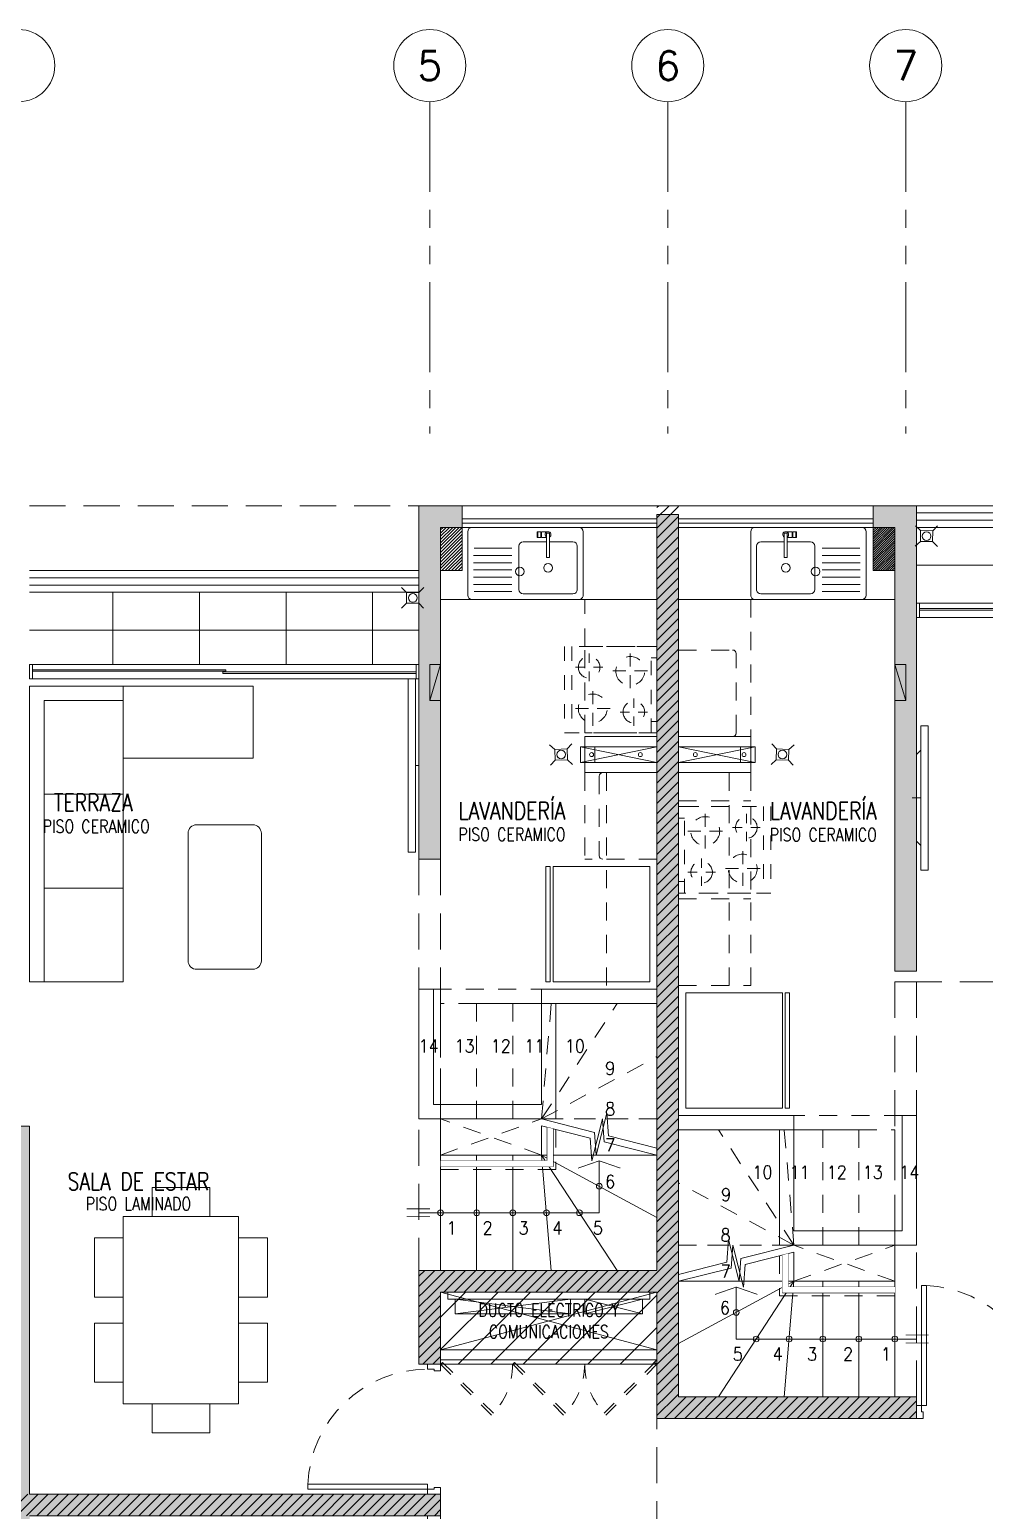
# Model space of a CAD drawing. Header units: millimetres. Extents: x 3738 to 3833, y 1327 to 1657.
# Drawn here: x 3774.47 to 3781.09, y 1388.63 to 1398.89 of the extents above; entities that cross this region are included whole.
import ezdxf
from ezdxf.enums import TextEntityAlignment as Align

# ---------------------------------------------------------------- set-up
doc = ezdxf.new("R2010")
doc.units = ezdxf.units.MM
doc.set_wipeout_variables(frame=1)
for name, pattern in [('HIDDEN', [0.375, 0.25, -0.125]), ('HIDDEN2', [0.1875, 0.125, -0.0625]), ('PHANTOM', [63.5, 31.75, -6.35, 6.35, -6.35, 6.35, -6.35]), ('PHANTOM2', [1.25, 0.625, -0.125, 0.125, -0.125, 0.125, -0.125]), ('X-REF_DP_Arquitectura$0$HIDDEN', [0.375, 0.25, -0.125])]:
    doc.linetypes.add(name, pattern=pattern)
doc.layers.get('0').update_dxf_attribs({"color": 251, "lineweight": 9})
for name, color, linetype, lineweight in [('01', 251, 'Continuous', 13), ('A-07', 251, 'Continuous', 13), ('A-BARANDAS', 251, 'Continuous', 13), ('A-COCINAS-LAV', 251, 'Continuous', 13), ('A-EJES', 251, 'PHANTOM', 13), ('A-HATCH', 251, 'Continuous', 13), ('A-LINEAS', 251, 'Continuous', 13), ('A-MOBILIARIO', 251, 'Continuous', 13), ('A-MURO BAJO', 251, 'Continuous', 13), ('A-MUROS', 251, 'Continuous', 13), ('A-PROYECCIONES', 251, 'HIDDEN2', 13), ('A-TEXTO-ACABADO PISO', 251, 'Continuous', 13), ('A-TEXTO-AMBIENTE', 251, 'Continuous', 13), ('A_20_Estructuras', 251, 'Continuous', 13), ('A_30_DispositivosSanit', 251, 'Continuous', 13), ('A_50_TextoAmbiente', 251, 'Continuous', 13), ('A_50_TextoIndicaciones', 251, 'Continuous', 13), ('A_50_Vigas', 251, 'X-REF_DP_Arquitectura$0$HIDDEN', 13), ('A_60_HatchEstructuras', 251, 'Continuous', 13), ('AREA MODIF', 251, 'Continuous', 13), ('DLP_MOBILIARIO FIJO', 251, 'Continuous', 13), ('DLP_MURO ALTO', 251, 'Continuous', 13), ('MURO CF 120', 251, 'Continuous', 13), ('MURO CF 60', 251, 'Continuous', 13)]:
    doc.layers.add(name, color=color, linetype=linetype, lineweight=lineweight)
doc.layers.add('A_30_AccesoriosSanit', color=251, linetype='Continuous', lineweight=13, plot=False)
doc.layers.get('A_30_AccesoriosSanit').off()
doc.styles.add('ROMANS', font='romans.shx', dxfattribs={"width": 0.8})
pattern_1 = [(45, (-21.67, -43.67528), (-0.03535534, 0.03535534), [])]

# ---------------------------------------------------------------- blocks, each defined once
blk = doc.blocks.new('EF-P13')
at = {"layer": 'A_60_HatchEstructuras'}
h = blk.add_hatch(color=256, dxfattribs=at)
h.dxf.hatch_style = 1
h.paths.add_polyline_path([(10.8, 0), (10.5, 0), (10.5, -0.15), (10.65, -0.15), (10.65, -3.225), (10.8, -3.225)])
h.paths.add_polyline_path([(7.65, 0), (7.35, 0), (7.35, -2.45), (7.5, -2.45), (7.5, -0.15), (7.65, -0.15)])
h.paths.add_polyline_path([(10.65, -6.175), (9.15, -6.175), (9.15, -0.06), (9, -0.06), (9, -5.3), (7.35, -5.3), (7.35, -5.95), (7.5, -5.95), (7.5, -5.45), (9, -5.45), (9, -6.325), (10.8, -6.325), (10.8, -6.175)])
h = blk.add_hatch(color=256, dxfattribs=at)
h.dxf.hatch_style = 1
h.paths.add_polyline_path([(7.5, -6.85), (4.65, -6.85), (4.65, -4.3), (4.5, -4.3), (4.5, -6.85), (1.75, -6.85), (1.75, -6.25), (1.6, -6.25), (1.6, -6.85), (-1.2, -6.85), (-1.2, -2.9), (-1.15, -2.9), (-1.15, -2.8), (-1.35, -2.8), (-1.35, -11.05), (-1.15, -11.05), (-1.15, -10.95), (-1.2, -10.95), (-1.2, -7), (1.6, -7), (1.6, -7.6), (1.75, -7.6), (1.75, -7), (4.5, -7), (4.5, -9.55), (4.65, -9.55), (4.65, -7), (7.5, -7)])
h.paths.add_polyline_path([(3.3, -7.8), (3.1, -7.8), (3.1, -9.4), (1.75, -9.4), (1.75, -8.35), (1.6, -8.35), (1.6, -9.55), (3.75, -9.55), (3.75, -9.4), (3.3, -9.4)], flags=17)
h.paths.add_polyline_path([(3.3, -4.45), (3.75, -4.45), (3.75, -4.3), (1.6, -4.3), (1.6, -5.5), (1.747, -5.5), (1.75, -5.5), (1.75, -4.45), (3.1, -4.45), (3.1, -6.05), (3.3, -6.05)], flags=17)
at = {"elevation": 0}
for points in [[(9, -1.78), (8.47, -1.67)], [(9, -1.67), (8.47, -1.78)], [(9.15, -1.78), (9.68, -1.67)], [(9.15, -1.67), (9.68, -1.78)]]:
    blk.add_lwpolyline(points, dxfattribs=at)
for points in [[(7.5, -5.45), (9, -5.85)], [(9, -5.45), (7.5, -5.85)]]:
    blk.add_lwpolyline(points)
at = {"layer": 'A_20_Estructuras'}
for points in [[(7.65, 0), (7.35, 0), (7.35, -2.45), (7.5, -2.45), (7.5, -0.15), (7.65, -0.15)], [(10.65, -6.175), (10.65, -6.175), (9.15, -6.175), (9.15, -0.06), (9, -0.06), (9, -5.3), (7.35, -5.3), (7.35, -5.95), (7.5, -5.95), (7.5, -5.45), (9, -5.45), (9, -6.325), (10.8, -6.325), (10.8, -6.175)], [(10.8, 0), (10.5, 0), (10.5, -0.15), (10.65, -0.15), (10.65, -3.225), (10.8, -3.225)]]:
    blk.add_lwpolyline(points, close=True, dxfattribs=at)
blk.add_lwpolyline([(7.5, -7), (7.5, -6.85), (4.65, -6.85), (4.65, -4.3), (4.5, -4.3), (4.5, -6.85), (1.75, -6.85), (1.75, -6.25), (1.6, -6.25), (1.6, -6.85), (-1.2, -6.85), (-1.2, -2.9), (-1.15, -2.9), (-1.15, -2.8), (-1.35, -2.8), (-1.35, -11.05)], dxfattribs=at)
at = {"layer": 'A_50_Vigas'}
for p, q in [((4.65, 0), (7.35, 0)), ((9, -3.45), (7.5, -3.45)), ((9.15, -4.325), (10.639, -4.325)), ((9, -5.85, 0), (7.5, -5.85, 0))]:
    blk.add_line(p, q, dxfattribs=at)
for points in [[(10.5, 0), (7.65, 0)], [(13.75, -0.475), (13.75, 0), (10.8, 0)], [(7.35, -2.45), (7.35, -5.3)], [(7.5, -2.45), (7.5, -5.3)], [(10.65, -6.175), (10.65, -3.225)], [(10.8, -6.175), (10.8, -3.225)], [(10.8, -3.3), (10.65, -3.3)], [(13.6, -3.3), (10.8, -3.3)], [(9, -7.525), (9, -6.325)]]:
    blk.add_lwpolyline(points, dxfattribs=at)
at = {"layer": 'A_50_Vigas', "elevation": 0}
for points in [[(9, -1.78), (8.47, -1.78), (8.47, -1.67), (9, -1.67)], [(9.15, -1.78), (9.68, -1.78), (9.68, -1.67), (9.15, -1.67)]]:
    blk.add_lwpolyline(points, dxfattribs=at)
blk = doc.blocks.new('XREF_TORREC$0$BANDEJA')
at = {"color": 8}
for points in [[(8.9, 5.6), (8.9, 5.55), (10.3, 5.55), (10.3, 5.6), (8.9, 5.6)], [(8.95, 5.45), (8.95, 5.55), (9.75, 5.55), (9.75, 5.45), (8.95, 5.45), (9.75, 5.55), (8.95, 5.55), (9.75, 5.45)], [(9.85, 5.45), (9.85, 5.55), (10.25, 5.55), (10.25, 5.45), (9.85, 5.45), (10.25, 5.55), (9.85, 5.55), (10.25, 5.45)]]:
    blk.add_lwpolyline(points, dxfattribs=at)
blk = doc.blocks.new('TEXTO AMBIENTES P11')
at = {"layer": 'A-TEXTO-ACABADO PISO', "char_height": 0.09, "attachment_point": 2, "style": 'ROMANS'}
for s, insert in [('PISO CERAMICO', (5.112, -2.177, 0)), ('PISO CERAMICO', (7.995, -2.233)), ('PISO CERAMICO', (10.154, -2.235)), ('PISO LAMINADO', (5.405, -4.793))]:
    blk.add_mtext_dynamic_manual_height_columns(s, width=1.20225, gutter_width=12.5, heights=[0], dxfattribs=dict(at, insert=insert))
at = {"layer": 'A-TEXTO-AMBIENTE', "style": 'ROMANS', "width": 0.8}
for s, p in [('TERRAZA', (5.092, -2.117)), ('LAVANDERÍA', (7.995, -2.174)), ('LAVANDERÍA', (10.155, -2.174)), ('SALA DE ESTAR', (5.405, -4.743))]:
    blk.add_text(s, height=0.12, dxfattribs=at).set_placement(p, align=Align.CENTER)
blk = doc.blocks.new('TEXTO DUCTOS PT')
at = {"layer": 'A_50_TextoIndicaciones', "insert": (8.25, -5.65), "char_height": 0.09, "width": 1.07524, "attachment_point": 5, "style": 'ROMANS'}
blk.add_mtext('\\pxsm1,qc,t16;DUCTO ELECTRICO Y COMUNICACIONES', dxfattribs=at)
blk = doc.blocks.new('MESA CENTRO')
for p, q in [((-0.194, 0), (0.194, 0)), ((-0.254, -0.942), (-0.254, -0.06)), ((0.254, -0.06), (0.254, -0.942)), ((0.194, -1.002), (-0.194, -1.002))]:
    blk.add_line(p, q)
for centre, start, end in [((-0.194, -0.06), 90, 180), ((0.194, -0.06), 0, 90), ((-0.194, -0.942), 180, 270), ((0.194, -0.942), 270, 0)]:
    blk.add_arc(centre, 0.06, start, end)
blk = doc.blocks.new('SOFA SEC')
for p, q in [((0, 0.65), (0.1, 0.65)), ((0.1, 0.65), (0.1, 0.1)), ((0.5, 0.65), (0.1, 0.65)), ((0.75, 0.65), (0.75, 0.1)), ((1.4, 0.65), (1.4, 0.1)), ((0.1, 0.1), (2.05, 0.1))]:
    blk.add_line(p, q)
blk.add_lwpolyline([(0.5, 1.55), (0.5, 0.65), (2.05, 0.65), (2.05, 0), (0, 0), (0, 1.55)], close=True)
blk = doc.blocks.new('A$C67C01FD6')
blk.add_line((0.025, 0), (0, 0))
blk.add_lwpolyline([(0.025, 0.6), (0.075, 0.6), (0.075, -0.6), (0.025, -0.6), (0.025, 0.6)])
blk = doc.blocks.new('REFRI')
blk.add_wipeout([(0.4, 0), (-0.4, 0), (-0.4, -0.67), (0.4, -0.67)])
blk.add_wipeout([(-0.4, -0.69), (-0.4, -0.72), (0.4, -0.72), (0.4, -0.69)])
for points in [[(-0.4, 0), (-0.4, -0.67), (0.4, -0.67), (0.4, 0)], [(-0.4, -0.69), (-0.4, -0.72), (0.4, -0.72), (0.4, -0.69)]]:
    blk.add_lwpolyline(points, close=True)
blk = doc.blocks.new('*U258')
for p, q in [((0.01, 0.855), (0.01, 0.9)), ((0.055, 0.855), (0.01, 0.855)), ((0.1, 0.865), (0.055, 0.865)), ((0.055, 0.855), (0.055, 0.865)), ((0.1, 0.865), (0.1, 0.9)), ((0.055, 0.045), (0.01, 0.045)), ((0.01, 0.045), (0.01, 0)), ((0.055, 0.045), (0.055, 0.035)), ((0.1, 0.035), (0.055, 0.035)), ((0.1, 0.035), (0.1, 0))]:
    blk.add_line(p, q)
blk.add_lwpolyline([(0.93, 0.07), (0.93, 0.035), (0.1, 0.035), (0.1, 0.07)], close=True)
at = {"color": 7, "linetype": 'HIDDEN2'}
blk.add_arc((0.1, 0.034), 0.831, 2.2301, 89.9672, dxfattribs=at)
blk = doc.blocks.new('A$Cb5611ba7')
for points in [[(0.15, 0.173), (0.15, -0.027), (0.56, -0.027), (0.56, 0.173)], [(1.15, 0.173), (1.15, -0.027), (0.74, -0.027), (0.74, 0.173)], [(0, -0.027), (0, -0.827), (1.3, -0.827), (1.3, -0.027)], [(0, -0.227), (0, -0.627), (-0.2, -0.627), (-0.2, -0.227)], [(1.5, -0.627), (1.3, -0.627), (1.3, -0.227), (1.5, -0.227)], [(0.15, -1.027), (0.15, -0.827), (0.56, -0.827), (0.56, -1.027)], [(1.15, -1.027), (1.15, -0.827), (0.74, -0.827), (0.74, -1.027)]]:
    blk.add_lwpolyline(points, close=True)
blk = doc.blocks.new('*U260')
blk.add_wipeout([(0, 0), (0, -0.02), (0.17, -0.02), (0.17, 0)])
blk.add_lwpolyline([(0, 0), (0.17, 0), (0.17, -0.02), (0, -0.02)], close=True)
blk = doc.blocks.new('LAV-COC_01')
for p, q in [((-0.07, 0.042, 0), (-0.07, 0.782, 0)), ((0.4, 0.812, 0), (-0.04, 0.812, 0)), ((0.43, 0.042, 0), (0.43, 0.782, 0)), ((0.03, 0.082, 0), (0.03, 0.427, 0)), ((0.36, 0.457, 0), (0.06, 0.457, 0)), ((0.39, 0.082, 0), (0.39, 0.427, 0)), ((-0.04, 0.012, 0), (0.4, 0.012, 0)), ((0.36, 0.052, 0), (0.06, 0.052, 0))]:
    blk.add_line(p, q)
at = {"color": 7, "extrusion": (-8.98137e-08, -2.25601e-18, 1)}
for p, q in [((0.075, 0.507, 0), (0.075, 0.768, 0)), ((0.125, 0.507, 0), (0.125, 0.772, 0)), ((0.175, 0.507, 0), (0.175, 0.772, 0))]:
    blk.add_line(p, q, dxfattribs=at)
at = {"color": 7}
for p, q in [((0.225, 0.507, 0), (0.225, 0.772, 0)), ((0.275, 0.507, 0), (0.275, 0.772, 0)), ((0.325, 0.507, 0), (0.325, 0.772, 0)), ((0.375, 0.507, 0), (0.375, 0.768, 0))]:
    blk.add_line(p, q, dxfattribs=at)
at = {"extrusion": (-4.49068e-08, 3.60285e-08, 1), "elevation": 0}
for points in [[(0, 0.33), (0, 0.305), (-0.04, 0.305), (-0.04, 0.33)], [(0, 0.33), (-0.04, 0.33), (-0.04, 0.325), (0, 0.325)]]:
    blk.add_lwpolyline(points, close=True, dxfattribs=at)
blk.add_lwpolyline([(-0.04, 0.255), (-0.04, 0.3), (0, 0.3), (0, 0.265)], dxfattribs=at)
at = {"extrusion": (-4.49068e-08, 3.60285e-08, 1)}
blk.add_arc((-0.02, 0.255, 0), 0.02, 29.9997, 329.9997, dxfattribs=at)
for centre, start_param, end_param in [((-0.04, 0.782, 0), -0.785398, 0.785398), ((0.4, 0.782, 0), -2.356194, -0.785398), ((0.06, 0.427, 0), -0.785398, 0.785398), ((0.36, 0.427, 0), -2.356194, -0.785398), ((-0.04, 0.042, 0), 0.785398, 2.356194), ((0.06, 0.082, 0), 0.785398, 2.356194), ((0.36, 0.082, 0), 2.356194, 3.926991), ((0.4, 0.042, 0), 2.356194, 3.926991)]:
    blk.add_ellipse(centre, major_axis=(-0.0212, 0.0212), ratio=1, start_param=start_param, end_param=end_param)
blk.add_ellipse((0.21, 0.255, 0), major_axis=(-0.0212, 0.0212), ratio=1)
at = {"layer": '01', "extrusion": (-4.49068e-08, 3.60285e-08, 1), "elevation": 0}
for points in [[(-0.037, 0.3), (-0.037, 0.305)], [(-0.02, 0.3), (-0.02, 0.305)], [(-0.002, 0.3), (-0.002, 0.305)]]:
    blk.add_lwpolyline(points, dxfattribs=at)
at = {"extrusion": (-4.49068e-08, 3.60285e-08, 1), "rotation": 359.9380941588614}
blk.add_blockref('*U260', (-0.03, 0.265, 0), dxfattribs=at)
blk = doc.blocks.new('A$C33FC7C8B')
at = {"ltscale": 0.5}
for p, q in [((0.08, 0.64, 0), (0.52, 0.64, 0)), ((0.08, 0.64, 0), (0.08, 0.6, 0)), ((0.52, 0.64, 0), (0.52, 0.6, 0)), ((0, 0, 0), (0, 0.6, 0)), ((0, 0.6, 0), (0.6, 0.6, 0)), ((0.145, 0.575, 0), (0.145, 0.51, 0)), ((0.43, 0.485, 0), (0.43, 0.575, 0)), ((0.6, 0.6, 0), (0.6, 0, 0)), ((0.05, 0.48, 0), (0.115, 0.48, 0)), ((0.145, 0.45, 0), (0.145, 0.385, 0)), ((0.175, 0.48, 0), (0.24, 0.48, 0)), ((0.4, 0.455, 0), (0.31, 0.455, 0)), ((0.43, 0.335, 0), (0.43, 0.425, 0)), ((0.55, 0.455, 0), (0.46, 0.455, 0)), ((0.17, 0.225, 0), (0.17, 0.315, 0)), ((0.455, 0.2, 0), (0.455, 0.265, 0)), ((0.14, 0.195, 0), (0.05, 0.195, 0)), ((0.17, 0.075, 0), (0.17, 0.165, 0)), ((0.29, 0.195, 0), (0.2, 0.195, 0)), ((0.425, 0.17, 0), (0.36, 0.17, 0)), ((0.455, 0.075, 0), (0.455, 0.14, 0)), ((0.55, 0.17, 0), (0.485, 0.17, 0)), ((0.6, 0.05, 0), (0, 0.05, 0)), ((0.6, 0, 0), (0, 0, 0))]:
    blk.add_line(p, q, dxfattribs=at)
for centre, radius in [((0.145, 0.48), 0.075), ((0.43, 0.455), 0.1), ((0.17, 0.195), 0.1), ((0.455, 0.17), 0.075)]:
    blk.add_circle(centre, radius, dxfattribs=at)
blk = doc.blocks.new('ESC1')
at = {"layer": 'A-BARANDAS'}
blk.add_lwpolyline([(-0.76, 0.992), (-0.76, 0.76), (-1.5, 0.76), (-1.5, 0.72), (-0.72, 0.72), (-0.72, 0.982)], dxfattribs=at)
at = {"layer": 'A-LINEAS', "linetype": 'Continuous'}
for points in [[(-0.8, 1.05), (-0.432, 0.957), (-0.421, 0.799), (-0.347, 1.09), (-0.335, 0.932), (0, 0.848)], [(-0.8, 1.002), (-0.462, 0.917), (-0.451, 0.759), (-0.377, 1.05), (-0.365, 0.892), (0, 0.8)], [(-0.4, 0.76), (-0.4, 0.4), (-1.65, 0.4)]]:
    blk.add_lwpolyline(points, dxfattribs=at)
at = {"layer": 'A-LINEAS', "color": 4, "const_width": 0.005}
for points in [[(-0.253, 0.709), (-0.4, 0.76), (-0.547, 0.709)], [(-1.574, 0.427), (-1.735, 0.427)], [(-1.574, 0.373), (-1.735, 0.373)]]:
    blk.add_lwpolyline(points, dxfattribs=at)
at = {"layer": 'A-LINEAS', "linetype": 'Continuous'}
for centre in [(-0.4, 0.584), (-1.5, 0.4), (-1.25, 0.4), (-1, 0.4), (-0.766, 0.4), (-0.538, 0.4)]:
    blk.add_circle(centre, 0.02, dxfattribs=at)
at = {"layer": 'A-MURO BAJO'}
for points in [[(0, 0.8), (-0.8, 0.8), (-0.8, 1.002)], [(-0.8, 0.8), (-0.733, 0)], [(-0.8, 0.8), (-0.276, 0)], [(-0.8, 0.8), (0, 0.368)]]:
    blk.add_lwpolyline(points, dxfattribs=at)
for points in [[(-1.5, 0.8), (-1.25, 0.8), (-1.25, 0), (-1.5, 0)], [(-1.25, 0.8), (-1, 0.8), (-1, 0), (-1.25, 0)], [(-1, 0.8), (0, 0.8), (0, 0), (-1, 0)]]:
    blk.add_lwpolyline(points, close=True, dxfattribs=at)
at = {"layer": 'A-PROYECCIONES'}
for points in [[(-1.5, 1.05), (-1.25, 1.05), (-1.25, 1.85), (-1.5, 1.85)], [(-1.25, 1.05), (-1, 1.05), (-1, 1.85), (-1.25, 1.85)], [(-1, 1.05), (0, 1.05), (0, 1.85), (-1, 1.85)]]:
    blk.add_lwpolyline(points, close=True, dxfattribs=at)
for points in [[(-0.8, 1.05), (-0.733, 1.85)], [(-0.8, 1.05), (-0.276, 1.85)], [(-0.8, 1.05), (0, 1.482)], [(-1.5, 1.05), (-1.5, 0.8), (-0.8, 1.05)], [(-0.8, 0.8), (-1.5, 1.05)], [(-0.8, 1.05), (0, 1.05), (0, 0.848)]]:
    blk.add_lwpolyline(points, dxfattribs=at)
blk.add_wipeout([(-1.5, 0.76), (-1.5, 0.72), (-0.72, 0.72), (-0.72, 0.982), (-0.76, 0.992), (-0.76, 0.76)]).dxf.layer = 'A-BARANDAS'
blk.add_lwpolyline([(-0.7, 0.977), (-0.7, 0.7), (-1.5, 0.7)], dxfattribs=at)
blk = doc.blocks.new('*U270')
at = {"linetype": 'HIDDEN', "ltscale": 0.2}
for p, q in [((0.353, 0.353), (0, 0)), ((0.013, -0.013), (0.366, 0.34)), ((0, 0), (0.013, -0.013))]:
    blk.add_line(p, q, dxfattribs=at)
blk.add_arc((0, 0), 0.499, 0, 45, dxfattribs=at)
blk = doc.blocks.new('Tab.Electrico')
blk.add_hatch(color=256).paths.add_polyline_path([(0.075, 0), (0.075, 0.25), (0, 0)])
for p, q in [((0.075, 0.25), (0, 0)), ((0.075, 0.25), (0, 0.25)), ((0, 0.25), (0, 0)), ((0.075, 0), (0.075, 0.25)), ((0, 0), (0.075, 0))]:
    blk.add_line(p, q)
blk = doc.blocks.new('DPTO 65_D1')
at = {"layer": 'A-HATCH'}
h = blk.add_hatch(dxfattribs=at)
h.set_pattern_fill('_USER', color=256, scale=0.6, double=1, pattern_type=0)
h.set_pattern_definition([(0, (-0.15005, 6.325), (0, 0.6), []), (90, (-0.15005, 6.325), (-0.6, 4e-17), [])])
h.paths.add_polyline_path([(-2.85, 6.325), (-0.15, 6.325), (-0.15, 5.825), (-2.85, 5.825)])
blk.add_lwpolyline([(0.15, 6.805), (1.5, 6.805), (1.5, 6.835), (0.15, 6.835)], close=True)
blk.add_arc((1.125, 5.05, 0), 0.025, 90, 180)
at = {"layer": 'A-BARANDAS', "elevation": 0}
for points in [[(-2.85, 6.425), (-0.15, 6.425)], [(-2.85, 6.375), (-0.15, 6.375)]]:
    blk.add_lwpolyline(points, dxfattribs=at)
at = {"layer": 'A-LINEAS'}
for p, q in [((1.5, 1.475), (0, 1.075)), ((0, 1.475), (1.5, 1.075))]:
    blk.add_line(p, q, dxfattribs=at)
at = {"layer": 'A-MOBILIARIO'}
for p, q in [((1.5, 1.005), (0, 1.005)), ((1.5, 0.975), (0, 0.975))]:
    blk.add_line(p, q, dxfattribs=at)
at = {"layer": 'A-MURO BAJO'}
for p, q in [((1.65, 6.925), (0.15, 6.925)), ((1.5, 1.075), (0, 1.075))]:
    blk.add_line(p, q, dxfattribs=at)
at = {"layer": 'A-MURO BAJO', "color": 7}
for p, q in [((-2.83, 5.825, 0), (-0.17, 5.825, 0)), ((-0.17, 5.725, 0), (-2.83, 5.725, 0))]:
    blk.add_line(p, q, dxfattribs=at)
at = {"layer": 'A-MURO BAJO'}
blk.add_lwpolyline([(1.5, 6.775), (1.5, 6.275), (0, 6.275), (0, 6.775)], close=True, dxfattribs=at)
at = {"layer": 'A-MURO BAJO', "color": 4, "elevation": 0}
for points in [[(-2.85, 6.475), (-0.15, 6.475)], [(-2.85, 6.325), (-0.15, 6.325)]]:
    blk.add_lwpolyline(points, dxfattribs=at)
at = {"layer": 'A-MUROS'}
for p, q in [((-0.15, 4.475), (-0.15, 6.925)), ((0.15, 6.925, 0), (-0.15, 6.925)), ((1.5, 6.865), (1.65, 6.865)), ((0, 4.475), (0, 6.475)), ((0, 4.475), (-0.15, 4.475)), ((-0.15, 3.575), (-0.05, 3.575)), ((1.5, 1.475), (0, 1.475)), ((0, 0.975), (0, 1.475)), ((1.5, 0.6), (1.5, 1.475)), ((0, 0.975), (-0.15, 0.975)), ((-2.85, 0.075), (0, 0.075)), ((0, 0.075), (0, -0.075))]:
    blk.add_line(p, q, dxfattribs=at)
at = {"layer": 'A-PROYECCIONES'}
blk.add_line((1.1, 5.05), (1.1, 4.5), dxfattribs=at)
at = {"layer": 'A-PROYECCIONES', "elevation": 0}
blk.add_lwpolyline([(1.5, 5.95), (1.5, 5.35), (1, 5.35), (1, 5.95)], close=True, dxfattribs=at)
at = {"layer": 'DLP_MOBILIARIO FIJO', "color": 6, "elevation": 0}
for points in [[(-2.83, 5.725), (-2.85, 5.725), (-2.85, 5.825), (-2.83, 5.825)], [(-0.15, 5.725), (-0.17, 5.725), (-0.17, 5.825), (-0.15, 5.825)]]:
    blk.add_lwpolyline(points, close=True, dxfattribs=at)
at = {"layer": 'DLP_MOBILIARIO FIJO', "elevation": 0}
for points in [[(-1.49, 5.788), (-2.83, 5.788), (-2.83, 5.778), (-1.49, 5.778)], [(-1.51, 5.763), (-0.17, 5.763), (-0.17, 5.773), (-1.51, 5.773)]]:
    blk.add_lwpolyline(points, close=True, dxfattribs=at)
at = {"layer": 'DLP_MURO ALTO'}
for p, q in [((1.5, 5.325), (1, 5.325)), ((1, 5.325), (1, 5.075)), ((1.5, 5.255), (1.07, 5.255)), ((1.07, 5.255), (1.07, 5.145)), ((1.07, 5.145), (1.5, 5.145)), ((1, 5.075), (1.5, 5.075))]:
    blk.add_line(p, q, dxfattribs=at)
at = {"rotation": 180}
blk.add_blockref('Tab.Electrico', (0, 5.825), dxfattribs=at)
blk.add_blockref('ESC1', (1.5, 1.625))
at = {"layer": 'A-COCINAS-LAV', "extrusion": (4.49068e-08, -3.60284e-08, -1), "zscale": -1.000000000000012, "rotation": 90}
blk.add_blockref('REFRI', (-1.45, 4.025, 0), dxfattribs=at)
at = {"layer": 'A-MOBILIARIO'}
for name, p, rotation in [('SOFA SEC', (-2.85, 5.675, 0), 269.9995671478981), ('MESA CENTRO', (-1.497, 4.714, 0), 359.999977420888), ('A$Cb5611ba7', (-1.374, 2), 270)]:
    blk.add_blockref(name, p, dxfattribs=dict(at, rotation=rotation))
at = {"layer": 'A-MOBILIARIO', "xscale": -1}
for name, p in [('A$C67C01FD6', (-0.15, 5.125)), ('*U258', (0.01, 0.075))]:
    blk.add_blockref(name, p, dxfattribs=at)
at = {"layer": 'A-PROYECCIONES', "ltscale": 0.5, "extrusion": (4.40218e-06, -0.000440452, -1), "zscale": -0.9999999999999934, "rotation": 89.99999748287736}
blk.add_blockref('A$C33FC7C8B', (-0.86, 5.35, -0.002), dxfattribs=at)
at = {"layer": 'A-PROYECCIONES', "ltscale": 0.25, "xscale": -1, "rotation": 180}
for p in [(0, 0.975), (0.5, 0.975)]:
    blk.add_blockref('*U270', p, dxfattribs=at)
at = {"layer": 'A-PROYECCIONES', "ltscale": 0.25, "rotation": 180}
blk.add_blockref('*U270', (1.499, 0.975), dxfattribs=at)
blk.add_arc((1.125, 4.5, 0), 0.025, 180, 270)
at = {"layer": 'A-MUROS'}
for p, q in [((1.5, 6.865), (1.5, 3.575)), ((-0.15, 2.675), (-0.15, 3.575)), ((-0.05, 3.575), (-0.05, 2.775)), ((0.7, 3.575), (0.7, 2.775)), ((0.7, 3.575), (1.5, 3.575)), ((0.8, 3.475), (0.8, 2.675)), ((0.8, 3.475), (1.5, 3.475)), ((1.5, 3.475), (1.5, 1.625)), ((-0.05, 2.775), (0.7, 2.775)), ((-0.15, 2.675), (0.8, 2.675)), ((1.5, 1.625), (-0.15, 1.625)), ((-0.15, 0.975), (-0.15, 1.625))]:
    blk.add_line(p, q, dxfattribs=at)
at = {"layer": 'A-PROYECCIONES'}
for p, q in [((1, 5.075), (1, 4.475, 0)), ((1.15, 5.075), (1.15, 3.575)), ((1.5, 4.475), (1, 4.475, 0)), ((-0.05, 3.575), (0.7, 3.575))]:
    blk.add_line(p, q, dxfattribs=at)
at = {"layer": 'A-COCINAS-LAV', "extrusion": (-3.60285e-08, 4.49068e-08, -1), "zscale": -1, "rotation": 270}
blk.add_blockref('LAV-COC_01', (-1, 6.705, 0), dxfattribs=at)
at = {"layer": 'A-HATCH'}
h = blk.add_hatch(dxfattribs=at)
h.set_pattern_fill('ANSI31', color=256, scale=0.005)
h.paths.add_polyline_path([(0, 6.475), (0.15, 6.475), (0.15, 6.775), (0, 6.775)])
blk.add_lwpolyline([(0, 6.475), (0.15, 6.475), (0.15, 6.775), (0, 6.775)], close=True, dxfattribs=at)
at = {"layer": 'A-MUROS'}
for p, q in [((0.15, 6.925, 0), (0.15, 6.475)), ((0.15, 6.475), (0, 6.475))]:
    blk.add_line(p, q, dxfattribs=at)
at = {"layer": 'A-PROYECCIONES'}
blk.add_lwpolyline([(1.5, 5.95), (1, 5.95), (1, 6.275), (1.5, 6.275)], close=True, dxfattribs=at)
blk = doc.blocks.new('A$C4BFA03A9')
for points in [[(0.06, -0.5), (0.11, -0.5), (0.11, 0.5), (0.06, 0.5)], [(0.03, -0.3), (0.06, -0.33), (0.06, 0.33), (0.03, 0.3)]]:
    blk.add_lwpolyline(points, close=True)
at = {"layer": 'A-PROYECCIONES', "ltscale": 0.15}
blk.add_line((0.06, 0), (0, 0), dxfattribs=at)
blk = doc.blocks.new('DPTO 75_D1')
at = {"layer": 'A-HATCH'}
h = blk.add_hatch(dxfattribs=at)
h.set_pattern_fill('ANSI31', color=256, scale=0.0035)
h.set_pattern_definition([(45, (-12.042183, -4.724965), (-0.007857724, 0.007857724), [])])
h.paths.add_polyline_path([(-0.15, 5.875), (-0.3, 5.875), (-0.3, 6.175), (-0.15, 6.175)])
h = blk.add_hatch(dxfattribs=at)
h.set_pattern_fill('_USER', color=256, scale=0.6, double=1, pattern_type=0)
h.set_pattern_definition([(0, (-7e-06, 6.175), (0, 0.6), []), (90, (-7e-06, 6.175), (-0.6, 4e-17), [])])
h.paths.add_polyline_path([(2.8, 6.175), (2.8, 5.65), (0, 5.65), (0, 6.175)])
for centre, start, end in [((-1.275, 5.3, 0), 0, 90), ((-1.275, 4.75, 0), 270, 0)]:
    blk.add_arc(centre, 0.025, start, end)
at = {"layer": 'A-BARANDAS', "elevation": 0}
for points in [[(0, 6.275), (2.9, 6.275), (2.9, 5.85)], [(0, 6.225), (2.85, 6.225), (2.85, 5.85)]]:
    blk.add_lwpolyline(points, dxfattribs=at)
at = {"layer": 'A-HATCH'}
blk.add_lwpolyline([(-0.15, 5.875), (-0.3, 5.875), (-0.3, 6.175), (-0.15, 6.175)], close=True, dxfattribs=at)
at = {"layer": 'A-MURO BAJO'}
blk.add_line((-1.65, 6.325), (-0.3, 6.325), dxfattribs=at)
at = {"layer": 'A-MURO BAJO', "color": 7}
for p, q in [((0.02, 5.65, 0), (2.78, 5.65, 0)), ((2.78, 5.55, 0), (0.02, 5.55, 0))]:
    blk.add_line(p, q, dxfattribs=at)
at = {"layer": 'A-MURO BAJO', "color": 4, "elevation": 0}
for points in [[(0, 6.325), (2.95, 6.325)], [(0, 6.175), (2.8, 6.175), (2.8, 5.85)]]:
    blk.add_lwpolyline(points, dxfattribs=at)
at = {"layer": 'A-MURO BAJO'}
blk.add_lwpolyline([(-0.15, 5.675), (-1.65, 5.675), (-1.65, 6.175), (-0.15, 6.175)], close=True, dxfattribs=at)
at = {"layer": 'A-MUROS'}
for p, q in [((0, 6.325), (-0.3, 6.325)), ((0, 3.1), (0, 6.325)), ((-0.15, 5.875), (-0.15, 3.1)), ((-0.15, 3.1), (0, 3.1)), ((0, 2.1), (-0.1, 2.1)), ((0, 0), (-1.8, 0))]:
    blk.add_line(p, q, dxfattribs=at)
at = {"layer": 'A-PROYECCIONES'}
for p, q in [((-1.65, 5.325, 0), (-1.275, 5.325, 0)), ((-1.25, 4.75, 0), (-1.25, 5.3, 0)), ((-1.15, 4.475), (-1.15, 4.28, 0)), ((-1.65, 4.28), (-1.15, 4.28, 0)), ((-1.65, 3.6, 0), (-1.15, 3.6, 0))]:
    blk.add_line(p, q, dxfattribs=at)
blk.add_lwpolyline([(-1.15, 4.725), (-1.65, 4.725), (-1.65, 5.675), (-1.15, 5.675)], close=True, dxfattribs=at)
at = {"layer": 'A-PROYECCIONES', "elevation": 0}
blk.add_lwpolyline([(-1.15, 4.24), (-1.15, 3.64), (-1.65, 3.64), (-1.65, 4.24)], close=True, dxfattribs=at)
at = {"layer": 'DLP_MOBILIARIO FIJO', "color": 6, "elevation": 0}
blk.add_lwpolyline([(0.02, 5.55), (0, 5.55), (0, 5.65), (0.02, 5.65)], close=True, dxfattribs=at)
at = {"layer": 'DLP_MOBILIARIO FIJO', "elevation": 0}
blk.add_lwpolyline([(1.46, 5.612), (0.02, 5.612), (0.02, 5.602), (1.46, 5.602)], close=True, dxfattribs=at)
at = {"layer": 'DLP_MURO ALTO'}
for p, q in [((-1.65, 4.725), (-1.15, 4.725)), ((-1.15, 4.725), (-1.15, 4.475)), ((-1.65, 4.655), (-1.22, 4.655)), ((-1.22, 4.655), (-1.22, 4.545)), ((-1.22, 4.545), (-1.65, 4.545)), ((-1.15, 4.475), (-1.65, 4.475))]:
    blk.add_line(p, q, dxfattribs=at)
at = {"xscale": -1}
for name, p in [('Tab.Electrico', (-0.075, 4.975)), ('ESC1', (-1.65, 0.15))]:
    blk.add_blockref(name, p, dxfattribs=at)
at = {"layer": 'A-COCINAS-LAV', "extrusion": (4.49068e-08, 3.60284e-08, 1), "rotation": 90}
blk.add_blockref('REFRI', (-1.6, 2.55, 0), dxfattribs=at)
at = {"layer": 'A-MOBILIARIO'}
blk.add_blockref('A$C4BFA03A9', (-0.03, 4.3, 0), dxfattribs=at)
at = {"layer": 'A-PROYECCIONES', "ltscale": 0.5, "extrusion": (4.40218e-06, 0.000440452, 1), "rotation": 89.99999748287728}
blk.add_blockref('A$C33FC7C8B', (-1.01, 3.64, 0.002), dxfattribs=at)
at = {"layer": 'A-MUROS'}
for p, q in [((-1.65, 2.1), (-1.65, 6.265)), ((-0.85, 2.1), (-1.65, 2.1)), ((-0.85, 2.1), (-0.85, 1.3)), ((-0.1, 2.1), (-0.1, 1.3)), ((0, 1.2), (0, 2.1)), ((-1.65, 2), (-1.65, 0.15)), ((-0.95, 2), (-1.65, 2)), ((-0.95, 2), (-0.95, 1.2)), ((-0.1, 1.3), (-0.85, 1.3)), ((0, 1.2), (-0.95, 1.2)), ((0, 0.15), (-1.65, 0.15)), ((0, 0.15), (0, 0))]:
    blk.add_line(p, q, dxfattribs=at)
at = {"layer": 'A-PROYECCIONES'}
for p, q in [((-1.3, 3, 0), (-1.3, 4.475)), ((-1.15, 3, 0), (-1.15, 3.6, 0)), ((-1.65, 3), (-1.15, 3, 0)), ((-0.1, 2.1), (-0.85, 2.1))]:
    blk.add_line(p, q, dxfattribs=at)
at = {"layer": 'A-COCINAS-LAV', "extrusion": (-3.60285e-08, -4.49068e-08, 1), "rotation": 270}
blk.add_blockref('LAV-COC_01', (-1.162, 6.105, 0), dxfattribs=at)
at = {"layer": 'A-MOBILIARIO', "xscale": -1.000000000000004, "rotation": 270}
blk.add_blockref('*U258', (0, -0.01), dxfattribs=at)
blk.add_lwpolyline([(-0.3, 6.205), (-1.65, 6.205), (-1.65, 6.235), (-0.3, 6.235)], close=True)
at = {"layer": 'A-HATCH'}
blk.add_lwpolyline([(-0.15, 5.875), (-0.3, 5.875), (-0.3, 6.175), (-0.15, 6.175)], close=True, dxfattribs=at)
at = {"layer": 'A-MURO BAJO'}
blk.add_line((-1.65, 6.175), (-0.3, 6.175), dxfattribs=at)
at = {"layer": 'A-MUROS'}
for p, q in [((-0.3, 6.325), (-0.3, 5.875)), ((-0.3, 5.875), (-0.15, 5.875))]:
    blk.add_line(p, q, dxfattribs=at)
blk = doc.blocks.new('TC_P11')
blk.add_blockref('DPTO 75_D1', (12.15, -45.275))
blk.add_blockref('DPTO 65_D1', (8.85, -45.875))
at = {"xscale": -1, "rotation": 180}
blk.add_blockref('DPTO 65_D1', (8.85, -45.875), dxfattribs=at)
blk = doc.blocks.new('Ejes_Torre C')
at = {"layer": 'A-EJES', "linetype": 'PHANTOM2'}
for points in [[(8.775, 16.65), (8.775, 14.35)], [(10.425, 16.65), (10.425, 14.35)], [(12.075, 16.65), (12.075, 14.35)]]:
    blk.add_lwpolyline(points, dxfattribs=at)
at = {"layer": 'A-EJES', "linetype": 'Continuous'}
for centre in [(5.925, 16.9), (8.775, 16.9), (10.425, 16.9), (12.075, 16.9)]:
    blk.add_circle(centre, 0.25, dxfattribs=at)
at = {"layer": 'A-EJES', "linetype": 'Continuous', "style": 'ROMANS'}
for s, p in [('5', (8.775, 16.9)), ('6', (10.425, 16.9)), ('7', (12.075, 16.9))]:
    blk.add_text(s, height=0.2, dxfattribs=at).set_placement(p, align=Align.MIDDLE_CENTER)
blk = doc.blocks.new('TEXTO NOTAS P11')
at = {"layer": 'A_50_TextoIndicaciones', "style": 'ROMANS', "width": 0.9}
for s, p in [('14', (7.486, -3.789)), ('13', (7.736, -3.789)), ('12', (7.986, -3.789)), ('11', (8.22, -3.789)), ('10', (8.501, -3.789))]:
    blk.add_text(s, height=0.09, rotation=360, dxfattribs=at).set_placement(p, align=Align.RIGHT)
for s, p in [('9', (8.641, -3.944)), ('8', (9.441, -5.1)), ('7', (9.441, -5.35)), ('6', (9.437, -5.604)), ('5', (9.526, -5.925)), ('4', (9.803, -5.925)), ('3', (10.041, -5.925)), ('2', (10.291, -5.925)), ('1', (10.553, -5.925))]:
    blk.add_text(s, height=0.09, rotation=360, dxfattribs=at).set_placement(p)
for s, p in [('8', (8.641, -4.225)), ('7', (8.641, -4.475)), ('6', (8.641, -4.729)), ('9', (9.445, -4.819)), ('1', (7.541, -5.05)), ('2', (7.791, -5.05)), ('3', (8.041, -5.05)), ('4', (8.275, -5.05)), ('5', (8.556, -5.05))]:
    blk.add_text(s, height=0.09, dxfattribs=at).set_placement(p)
for s, p in [('10', (9.801, -4.664)), ('11', (10.059, -4.664)), ('12', (10.316, -4.664)), ('13', (10.566, -4.664)), ('14', (10.819, -4.664))]:
    blk.add_text(s, height=0.09, dxfattribs=at).set_placement(p, align=Align.RIGHT)
blk = doc.blocks.new('SUBE')
at = {"layer": 'A_30_DispositivosSanit', "color": 2}
blk.add_circle((0, 0), 18.7, dxfattribs=at)
blk = doc.blocks.new('A$Ce4faf536')
at = {"layer": 'A_30_AccesoriosSanit'}
for p, xscale, yscale, zscale, rotation in [((-0.419, 0.1), 0.0007258342835344187, 0.0007258342835344187, 0.0007258342835344187, 269.9999891411235), ((-0.081, 0.1), -0.0007258342835348668, 0.0007258342835348668, 0.0007258342835348667, 89.99998914112356)]:
    blk.add_blockref('SUBE', p, dxfattribs=dict(at, xscale=xscale, yscale=yscale, zscale=zscale, rotation=rotation))
blk = doc.blocks.new('0-sumidero')
for p, q in [((-0.042, 0.038), (-0.076, 0.072)), ((0.043, 0.038), (-0.042, 0.038)), ((-0.042, 0.038), (-0.042, -0.037)), ((0.043, 0.038), (0.078, 0.072)), ((0.043, -0.037), (0.043, 0.038)), ((-0.042, -0.037), (-0.076, -0.071)), ((-0.042, -0.037), (0.043, -0.037)), ((0.043, -0.037), (0.078, -0.071))]:
    blk.add_line(p, q)
blk.add_circle((0, 0), 0.0303)
blk = doc.blocks.new('sum')
at = {"layer": 'A_30_DispositivosSanit', "rotation": 45.00000007321594}
blk.add_blockref('0-sumidero', (0, 0), dxfattribs=at)
blk = doc.blocks.new('trampa')
at = {"layer": 'A_30_DispositivosSanit'}
blk.add_circle((0.002, 0.002), 0.0303, dxfattribs=at)
blk = doc.blocks.new('is-des-tf_28.02.2025')
at = {"layer": 'A_30_DispositivosSanit'}
for name, p, rotation in [('trampa', (-34.649, -90.003), 197.5190223287563), ('sum', (-32.83, -91.275), 312.7190349507721), ('trampa', (-34.364, -91.277), 44.99958170899482)]:
    blk.add_blockref(name, p, dxfattribs=dict(at, rotation=rotation))
for name, p, xscale, rotation in [('trampa', (-32.601, -90.003), -0.9999999999999996, 162.4809776712437), ('sum', (-34.364, -91.275), -0.9999999999999998, 47.28054675822261), ('trampa', (-32.83, -91.277), -1, 314.9999999999998)]:
    blk.add_blockref(name, p, dxfattribs=dict(at, xscale=xscale, rotation=rotation))
at = {"layer": 'A_30_DispositivosSanit', "color": 1, "ltscale": 0.015}
blk.add_blockref('A$Ce4faf536', (-33.734, -91.375), dxfattribs=at)
at = {"layer": 'A_30_DispositivosSanit', "color": 1, "ltscale": 0.015, "xscale": -1}
blk.add_blockref('A$Ce4faf536', (-33.515, -91.375), dxfattribs=at)
blk = doc.blocks.new('TORRE F HATCH CORTAFUEGO')
at = {"layer": 'AREA MODIF'}
h = blk.add_hatch(dxfattribs=at)
h.set_pattern_fill('ANSI31', color=140, scale=0.05, style=0)
h.set_pattern_definition([(45, (-48.7, -97.14992), (-0.1122532, 0.1122532), [])])
h.paths.add_polyline_path([(-39.85, -91.6), (-38.35, -91.6), (-38.35, -92.1), (-39.85, -92.1)])
at = {"layer": 'MURO CF 60'}
h = blk.add_hatch(dxfattribs=at)
h.set_pattern_fill('_USER', color=256, scale=0.05, angle=45, pattern_type=0)
h.set_pattern_definition(pattern_1)
h.paths.add_polyline_path([(-38.35, -86.15), (-38.2, -86.15), (-38.2, -92.325), (-38.35, -92.325)])
h = blk.add_hatch(dxfattribs=at)
h.set_pattern_fill('_USER', color=256, scale=0.05, angle=45, pattern_type=0)
h.set_pattern_definition(pattern_1)
h.paths.add_polyline_path([(-38.35, -91.45), (-40, -91.45), (-40, -91.6), (-38.35, -91.6)])
h = blk.add_hatch(dxfattribs=at)
h.set_pattern_fill('_USER', color=256, scale=0.05, angle=45, pattern_type=0)
h.set_pattern_definition(pattern_1)
h.paths.add_polyline_path([(-40, -92.1), (-39.85, -92.1), (-39.85, -91.6), (-40, -91.6)])
h = blk.add_hatch(dxfattribs=at)
h.set_pattern_fill('_USER', color=256, scale=0.05, angle=45, pattern_type=0)
h.set_pattern_definition(pattern_1)
h.paths.add_polyline_path([(-38.35, -92.475), (-36.55, -92.475), (-36.55, -92.325), (-38.35, -92.325)])
h = blk.add_hatch(dxfattribs=at)
h.set_pattern_fill('_USER', color=256, scale=0.05, angle=45, pattern_type=0)
h.set_pattern_definition(pattern_1)
h.paths.add_polyline_path([(-48.7, -93), (-39.85, -93), (-39.85, -93.15), (-48.7, -93.15)])
blk = doc.blocks.new('IS-pluviales_26.03.2025')
at = {"layer": 'A_30_DispositivosSanit', "xscale": -1, "rotation": 44.57854980580317}
for p in [(-36.479, -100.161, 0), (-40.042, -100.589, 0)]:
    blk.add_blockref('sum', p, dxfattribs=at)

msp = doc.modelspace()

# ---------------------------------------------------------------- block references
for name, p in [('EF-P13', (3769.822, 1395.588)), ('XREF_TORREC$0$BANDEJA', (3768.472, 1384.538))]:
    msp.add_blockref(name, p)
at = {"layer": 'A_50_TextoAmbiente'}
msp.add_blockref('TEXTO AMBIENTES P11', (3769.822, 1395.588), dxfattribs=at)
at = {"layer": 'A_50_TextoIndicaciones'}
msp.add_blockref('TEXTO DUCTOS PT', (3769.822, 1395.588), dxfattribs=at)

# ---------------------------------------------------------------- next in the draw order: block references
msp.add_blockref('TC_P11', (3768.472, 1434.538))

# ---------------------------------------------------------------- next in the draw order: block references
at = {"layer": 'A-07'}
msp.add_blockref('is-des-tf_28.02.2025', (3812.522, 1485.138), dxfattribs=at)
at = {"layer": 'A-EJES'}
msp.add_blockref('Ejes_Torre C', (3768.472, 1381.738), dxfattribs=at)
at = {"layer": 'A_30_DispositivosSanit'}
msp.add_blockref('IS-pluviales_26.03.2025', (3817.171, 1495.538, 0), dxfattribs=at)
at = {"layer": 'A_50_TextoIndicaciones'}
msp.add_blockref('TEXTO NOTAS P11', (3769.822, 1395.588), dxfattribs=at)
at = {"layer": 'MURO CF 120', "color": 251}
msp.add_blockref('TORRE F HATCH CORTAFUEGO', (3817.172, 1481.738), dxfattribs=at)

doc.saveas('drawing.dxf')
